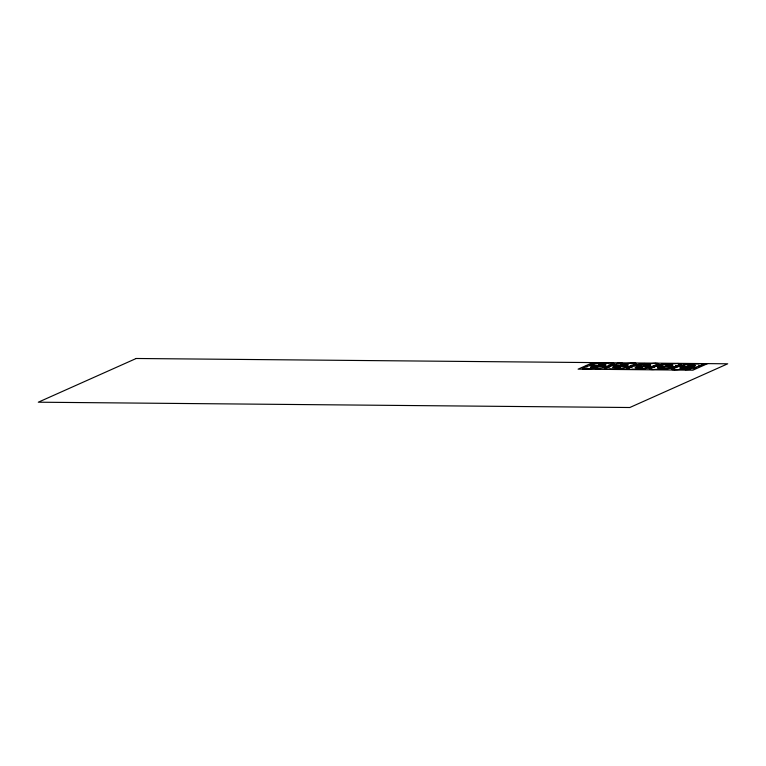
<?xml version="1.0" encoding="UTF-8"?>
<svg xmlns="http://www.w3.org/2000/svg" width="766" height="766" viewBox="0 0 766 766"><rect width="100%" height="100%" fill="white"/><g stroke="black" fill="none" stroke-linecap="round" stroke-linejoin="round"><path stroke-width="1.15" d="M607.831 367.038L607.773 367.144A5.151 0.699 -2.1 0 1 606.586 367.565M610.799 365.037L610.856 364.932A5.151 0.699 -2.1 0 1 612.044 364.511M652.508 367.479L652.45 367.546A5.151 0.699 -2.1 0 1 651.272 367.967M655.476 365.439L655.543 365.334A5.151 0.699 -2.1 0 1 656.721 364.913M674.846 367.67L674.798 367.747A5.151 0.699 -2.1 0 1 673.611 368.168M678.178 365.641L678.236 365.535A5.151 0.699 -2.1 0 1 679.423 365.114M613.834 366.866L615.309 366.847L613.872 366.914M625.899 365.43L627.373 365.411L625.937 365.487M637.638 367.058L636.278 367.134L637.638 367M649.645 365.65L648.256 365.621L649.702 365.574M680.859 367.469L682.334 367.45L680.897 367.517M692.924 366.033L694.398 366.014L692.952 366.091M600.132 364.654L598.792 364.731L600.132 364.597M596.379 367.23L597.853 367.211L596.446 367.297M621.015 364.865L622.49 364.846L621.092 364.922M618.717 367.431L620.173 367.364M620.173 367.421L618.794 367.498M643.363 365.066L644.828 365.047M667.157 365.258L665.817 365.334L667.157 365.2M663.404 367.833L664.869 367.814L663.471 367.891M685.742 368.034L687.198 367.967M687.198 368.025L685.819 368.092M592.989 362.5L578.1 369.145L692.904 370.179L707.784 363.534M582.744 367.728L582.313 368.101M586.229 366.167L585.808 366.55M587.771 368.819L601.885 367.852M595.153 365.526L593.573 365.315M601.128 366.301L602.593 366.56M608.395 363.055L593.985 363.974M604.862 367.728L606.576 366.943M604.355 368.245L605.083 367.919M608.577 366.368L608.147 366.751M609.937 365.708L610.368 365.325M613.432 364.147L613.863 363.764M613.652 364.348L611.938 365.133M610.119 369.02L624.223 368.053M617.501 365.727L615.95 366.004L626.808 366.895M628.982 367.125L627.517 366.866M632.276 365.909L633.003 365.583M635.77 364.348L636.201 363.965M626.703 368.446L627.421 368.12M630.188 366.885L630.916 366.569M634.21 365.344L635.675 365.612M636 364.549L634.277 365.334M632.457 369.222L646.561 368.255M639.725 365.976L638.26 365.717M645.7 366.751L647.251 366.474L636.383 365.574M653.082 363.457L638.968 364.425M649.539 368.13L651.253 367.345M654.624 366.11L655.054 365.727M658.109 364.549L658.837 364.223M649.769 368.322L649.338 368.705M653.254 366.77L652.823 367.153M654.796 369.423L668.9 368.456M662.178 366.129L660.598 365.918M668.153 366.904L669.618 367.163M675.42 363.659L661.01 364.578M671.878 368.331L673.601 367.546M671.38 368.848L672.108 368.523M675.602 366.971L675.172 367.345M676.962 366.311L677.393 365.928M680.457 364.75L680.888 364.367M681.031 364.951L679.318 365.736M677.134 369.624L691.248 368.657M684.526 366.33L682.975 366.608L693.833 367.498M698.113 363.86L684.009 364.827M694.226 368.532L695.94 367.747M696.007 367.728L694.542 367.469M699.655 366.512L700.383 366.196M703.15 364.961L703.877 364.635M644.79 365.066L643.402 365.123M591.706 365.171L602.564 366.071L601.195 366.282M592.865 365.344L586.909 366.11M594.971 365.593L593.612 365.803L604.47 366.694M603.302 366.531L609.267 365.765M614.045 365.372L624.903 366.272L623.543 366.483M615.213 365.545L609.248 366.311M625.65 366.732L631.605 365.966M628.915 367.144L627.325 367.852M637.551 365.746L631.586 366.512M639.658 365.995L638.289 366.205L649.156 367.096M647.988 366.933L653.944 366.167M658.722 365.775L669.589 366.675L668.22 366.885M659.89 365.947L653.934 366.713M661.996 366.196L660.627 366.407L671.495 367.297M670.327 367.134L676.292 366.368M681.424 365.985L692.282 366.876L690.922 367.086M682.228 366.148L676.273 366.914M693.019 367.335L698.985 366.569M591.496 364.118L593.755 363.974M608.587 363.027L610.837 362.883M613.844 364.319L616.094 364.176M630.925 363.228L633.176 363.084M636.182 364.52L638.432 364.377M653.264 363.429L655.524 363.285M585.329 368.992L587.589 368.848M602.421 367.9L604.671 367.757M658.521 364.721L660.78 364.578M675.602 363.63L677.862 363.486M607.677 369.193L609.928 369.049M624.759 368.101L627.009 367.958M681.223 364.922L683.473 364.779M698.305 363.831L700.555 363.687M630.016 369.394L632.266 369.25M647.098 368.302L649.357 368.159M652.354 369.595L654.614 369.451M669.446 368.503L671.696 368.36M674.702 369.796L676.952 369.652M691.784 368.705L694.034 368.561M613.758 363.764L612.015 363.745L613.537 363.065L611.077 362.883M636.096 363.965L634.363 363.946L635.876 363.266L633.712 363.122M658.434 364.166L656.701 364.147L658.214 363.467L655.753 363.285M680.773 364.367L679.04 364.348L680.553 363.668L678.102 363.486M612.762 364.204L608.53 365.305L610.263 365.325M635.1 364.405L630.868 365.506L632.601 365.526M657.439 364.606L653.207 365.708L654.94 365.727M679.787 364.808L675.545 365.909L677.288 365.928M702.479 365.009L698.247 366.11L699.98 366.129M608.731 366.033L609.363 366.043M631.069 366.234L631.701 366.244M653.408 366.435L654.049 366.435M676.11 366.636L676.742 366.646M585.913 366.55L587.646 366.569L583.414 367.67M608.252 366.751L609.985 366.77L605.753 367.871M630.59 366.952L632.333 366.971L628.091 368.073M652.938 367.153L654.671 367.173L650.439 368.274M675.277 367.354L677.01 367.374L672.778 368.475M582.419 368.111L584.152 368.13L582.639 368.8L584.793 368.953M604.757 368.312L606.49 368.331L604.977 369.001L607.438 369.193M649.444 368.714L651.177 368.733L649.664 369.404L651.818 369.547M671.782 368.915L673.515 368.934L672.002 369.605L674.463 369.796M703.82 364.597L701.742 364.549L703.255 363.879L701.091 363.726M682.937 366.119L684.469 366.292M679.183 365.832L680.715 366.014M685.723 366.531L689.592 366.981M690.788 367.192L692.311 367.364M672.203 367.268L673.735 367.45M663.03 366.32L666.899 366.77M658.013 365.813L656.481 365.631L658.214 364.817M649.865 367.067L651.387 367.249M640.692 366.119L644.56 366.569M645.748 366.78L647.28 366.962M616.333 364.176L630.619 363.323M615.921 365.516L617.444 365.688M611.804 365.229L613.336 365.411M618.353 365.918L622.212 366.368M623.409 366.579L624.932 366.761M626.751 368.475L628.838 368.532L627.316 369.202L629.48 369.346M605.178 366.665L606.71 366.847M590.988 365.21L589.466 365.028L591.189 364.214M596.005 365.717L599.874 366.167M630.092 367.345A5.151 0.699 -2.1 0 1 628.934 367.766M633.223 365.133A5.151 0.699 -2.1 0 1 634.382 364.712M594.636 363.304L600.104 363.132L594.665 363.275M595.306 368.762L600.774 368.618L595.373 368.705M616.984 363.505L622.442 363.362L617.051 363.448M617.645 368.963L623.112 368.791L617.645 368.963M639.323 363.706L644.79 363.534L639.351 363.678M639.983 369.164L645.451 368.992L640.012 369.135M661.661 363.907L667.129 363.735L661.69 363.879M662.331 369.365L667.789 369.222L662.399 369.308M684.354 364.109L689.821 363.965L684.431 364.061M685.024 369.566L690.492 369.394L685.024 369.566M590.624 367.23L595.584 367.106L590.663 367.192M600.965 364.731L605.925 364.616L601.013 364.702M612.963 367.431L617.923 367.307L612.963 367.431M623.304 364.932L628.264 364.817L623.352 364.903M635.301 367.632L640.261 367.508L635.301 367.632M645.652 365.133L650.612 365.018L645.652 365.133M657.649 367.833L662.6 367.709L657.688 367.795M667.99 365.334L672.95 365.219L668.029 365.305M679.988 368.034L684.948 367.91L679.988 368.034M690.329 365.535L695.289 365.42L690.377 365.506M591.515 366.655L592.97 366.646L591.534 366.646M603.57 365.219L605.035 365.21L603.627 365.2M658.53 367.259L659.995 367.249L658.559 367.24M670.595 365.822L672.06 365.813L670.595 365.822M641.075 367.623L642.53 367.613L641.075 367.623M688.06 365.459L689.515 365.449L688.117 365.439M136.195 358.488L38.3 402.198L629.805 407.512L727.7 363.802L136.195 358.488"/></g></svg>
